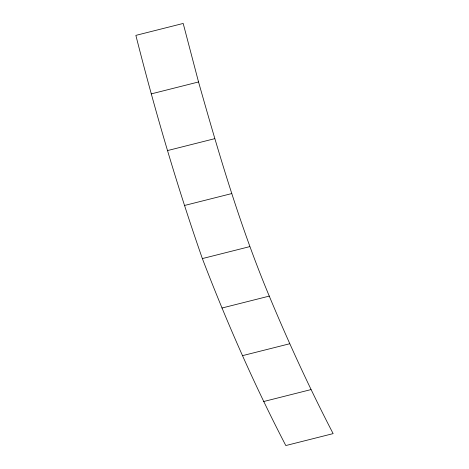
<?xml version="1.0" encoding="UTF-8"?>
<svg xmlns="http://www.w3.org/2000/svg" width="469" height="469" viewBox="0 0 469 469"><rect width="100%" height="100%" fill="white"/><g stroke="black" fill="none" stroke-linecap="round" stroke-linejoin="round"><path stroke-width="0.7" d="M151.223 93.894L198.539 81.964C219.005 154.307 240.21 226.668 269.265 296.103C288.687 342.786 309.851 388.731 333.131 433.62L285.809 445.55C254.309 384.943 226.791 322.344 202.356 258.577C176.784 185.243 154.922 110.661 135.869 35.38L183.191 23.45L198.539 81.964M167.415 150.602L214.738 138.672M184.464 205.492L231.786 193.562M202.356 258.577L249.678 246.647M221.948 308.033L269.265 296.103M242.385 355.684L289.707 343.754M263.672 401.523L310.994 389.592"/></g></svg>
